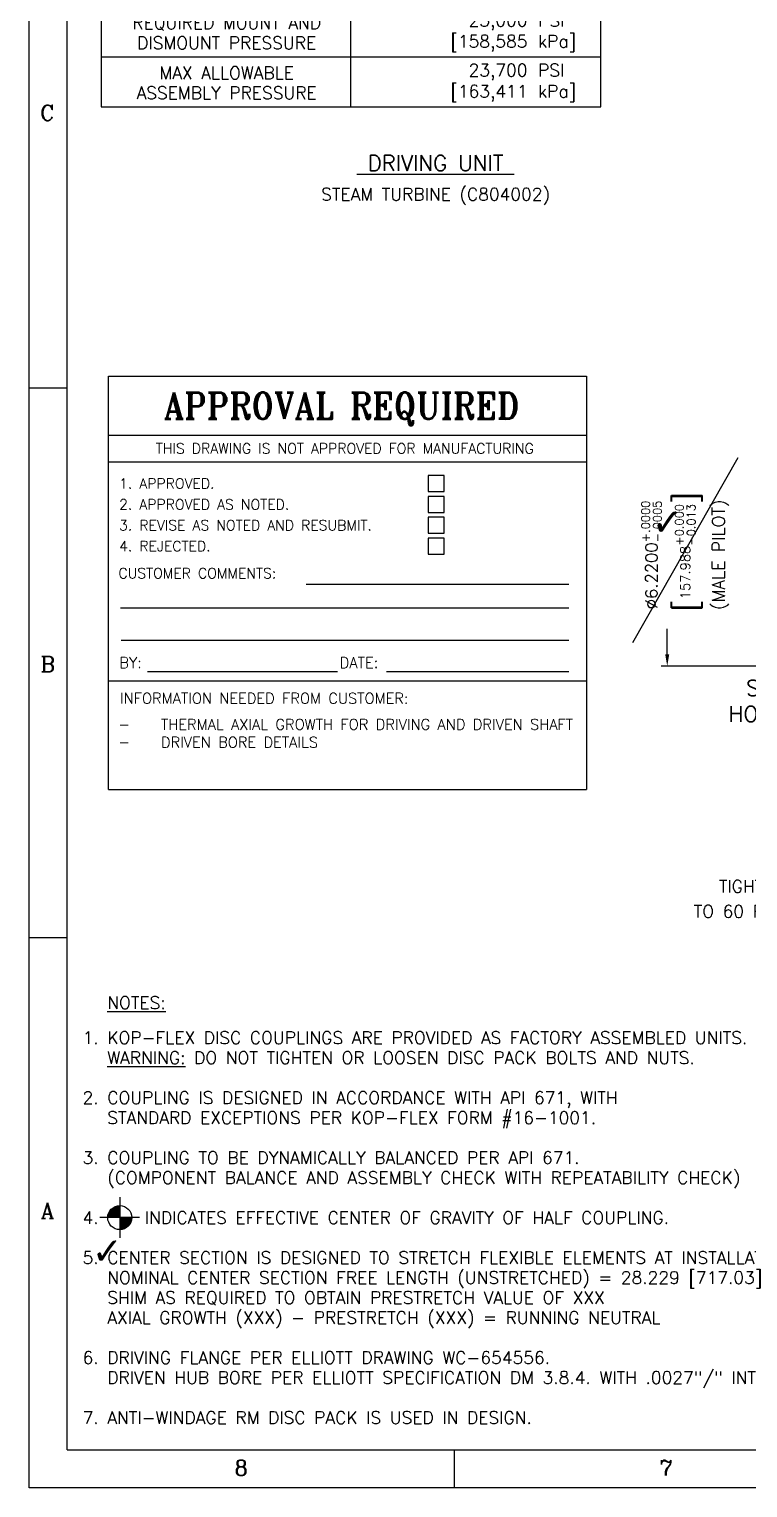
# Model space of a CAD drawing. Header units: inches. Extents: x 0 to 61.2, y 0 to 39.6.
# Drawn here: x 0 to 12.93, y 0 to 26.26 of the extents above; entities that cross this region are included whole.
import ezdxf
from ezdxf.enums import TextEntityAlignment as Align

# ---------------------------------------------------------------- set-up
doc = ezdxf.new("R2010")
doc.units = ezdxf.units.IN
doc.header["$LTSCALE"] = 0.54
doc.header["$MEASUREMENT"] = 0
for name, color, linetype in [('BORDER', 5, 'Continuous'), ('DIM', 1, 'Continuous'), ('DIM_QC_PASS', 3, 'Continuous'), ('OBJ', 2, 'Continuous'), ('TEXT', 2, 'Continuous'), ('XHATCH', 3, 'Continuous')]:
    doc.layers.add(name, color=color, linetype=linetype)
doc.styles.add('ROMANC', font='romanc', dxfattribs={"height": 0.1563})
doc.styles.add('ROMANS', font='romans')
doc.styles.add('ROMANT', font='romant', dxfattribs={"height": 0.25})
doc.styles.get("Standard").update_dxf_attribs({"font": 'romans.shx'})
doc.dimstyles.new('Standard$0', dxfattribs={"dimtxt": 0.156, "dimasz": 0.156, "dimexe": 0.0625, "dimexo": 0.0625, "dimgap": 0.09, "dimtad": 0, "dimdec": 3, "dimzin": 4, "dimdsep": 46, "dimtxsty": 'ROMANS', "dimcen": 0, "dimclrd": 1, "dimclre": 1, "dimclrt": 2, "dimazin": 1, "dimtfac": 0.8, "dimtdec": 3, "dimtofl": 0, "dimtmove": 0, "dimatfit": 3, "dimfxl": 1, "dimtolj": 1, "dimtzin": 4, "dimlwd": -1, "dimlwe": -1, "dimarcsym": 0})

# ---------------------------------------------------------------- blocks, each defined once
blk = doc.blocks.new('KF')
at = {"layer": 'BORDER', "color": 5, "linetype": 'Continuous', "extrusion": (0, 1, 0)}
for p, q in [((0, 0), (0, 22)), ((0.38, 0.38), (0.38, 21.62)), ((0.38, 11), (0, 11)), ((0.38, 5.5), (0, 5.5)), ((4.25, 0), (4.25, 0.38)), ((34, 0), (0, 0))]:
    blk.add_line(p, q, dxfattribs=at)
at = {"layer": 'BORDER'}
blk.add_line((0.38, 0.38), (33.62, 0.38), dxfattribs=at)
at = {"color": 2, "style": 'ROMANS'}
blk.add_attdef('CUSTOMER', text='', height=0.225, dxfattribs=at).set_placement((28.347, 3.948), align=Align.MIDDLE_LEFT)
for tag, height, p in [('SCALE', 0.12, (24.058, 1.547)), ('CPLG', 0.156, (31.665, 1.5)), ('DWG_NO', 0.225, (31.392, 1.063))]:
    blk.add_attdef(tag, text='', height=height, dxfattribs=at).set_placement(p, align=Align.MIDDLE)
for tag, height, p in [('PG', 0.1, (32.66, 0.988)), ('OF', 0.1, (32.979, 0.988)), ('R', 0.125, (33.34, 1.011))]:
    blk.add_attdef(tag, text='', height=height, dxfattribs=at).set_placement(p, align=Align.MIDDLE_CENTER)
blk.add_attdef('COPY_YEAR', (22.98, 0.716), '', height=0.055, dxfattribs=at)
at = {"layer": 'BORDER', "color": 2, "linetype": 'Continuous', "style": 'ROMANC'}
for s, p in [('C', (0.11, 13.674)), ('B', (0.112, 8.16)), ('A', (0.117, 2.693)), ('8', (2.05, 0.122)), ('7', (6.3, 0.122))]:
    blk.add_text(s, height=0.156, dxfattribs=at).set_placement(p)
at = {"layer": 'BORDER', "style": 'ROMANS', "flags": 1}
for tag, p in [('REMARK', (34.127, 2.157)), ('DRVN_EQP', (34.127, 1.722)), ('DRVN_BR', (34.126, 1.266)), ('FEA1', (34.126, 1.061)), ('FEA2', (34.125, 0.875)), ('CP', (34.125, 0.7))]:
    blk.add_attdef(tag, p, '', height=0.1, dxfattribs=at)
for tag, p in [('DRV_EQP', (34.129, 1.973)), ('DRV_BR', (34.127, 1.517))]:
    blk.add_attdef(tag, text='', height=0.1, dxfattribs=at).set_placement(p, align=Align.MIDDLE_LEFT)
blk = doc.blocks.new('*D40')
at = {"layer": 'Defpoints', "color": 0, "transparency": 16777216}
for p in [(18.27, 21.011), (11.477, 14.791), (18.27, 14.791)]:
    blk.add_point(p, dxfattribs=at)
at = {"layer": 'DIM', "color": 1, "transparency": 16777216}
for p, q in [((11.477, 15.007), (11.477, 15.465)), ((18.162, 14.791), (11.369, 14.791))]:
    blk.add_line(p, q, dxfattribs=at)
blk.add_solid([(11.441, 15.007), (11.513, 15.007), (11.477, 14.791)], dxfattribs=at)
at = {"layer": 'DIM', "color": 2, "transparency": 16777216, "char_height": 0.216, "attachment_point": 5, "rotation": 90, "style": 'ROMANS'}
for s, insert in [('\\A1;\\H0.8x; {\\o\\l\\H0.36288;[}157.988{\\H0.1512;\\S+0.000^ -0.013;}{\\o\\l\\H0.36288;]}', (11.862, 16.796)), ('\\A1;%%c6.2200{\\H0.1512;\\S+.0000^ -.0005;}', (11.193, 16.796))]:
    blk.add_mtext(s, dxfattribs=dict(at, insert=insert))
blk = doc.blocks.new('d-STORQ1')
at = {"layer": 'BORDER'}
for p, q in [((0, 0), (0, -2)), ((0, 0), (4.994, 0)), ((4.994, -2), (4.994, 0)), ((0, -0.25), (4.994, -0.25)), ((2.494, -2), (2.494, -0.25)), ((0, -0.5), (4.994, -0.5)), ((0, -1), (4.994, -1)), ((0, -1.5), (4.994, -1.5)), ((0, -2), (4.994, -2))]:
    blk.add_line(p, q, dxfattribs=at)
at = {"layer": 'OBJ', "style": 'ROMANS'}
for s, p in [('IN-LB', (4.365, -0.635)), ('N-m]', (4.365, -0.846)), ('PSI', (4.365, -1.135)), ('kPa]', (4.365, -1.346)), ('PSI', (4.365, -1.635)), ('kPa]', (4.365, -1.846))]:
    blk.add_text(s, height=0.125, dxfattribs=at).set_placement(p, align=Align.MIDDLE_LEFT)
for s, p in [('TORQUE CAPACITY', (1.253, -0.662)), ('(BASED ON MU = 0.15)', (1.253, -0.862)), ('REQUIRED MOUNT AND', (1.253, -1.162)), ('DISMOUNT PRESSURE', (1.253, -1.362)), ('MAX ALLOWABLE', (1.253, -1.662)), ('ASSEMBLY PRESSURE', (1.253, -1.862))]:
    blk.add_text(s, height=0.125, dxfattribs=at).set_placement(p, align=Align.MIDDLE_CENTER)
at = {"layer": 'TEXT', "style": 'ROMANS'}
for p in [(2.486, -0.125), (3.797, -0.375)]:
    blk.add_attdef('XXX', text='', height=0.125, dxfattribs=at).set_placement(p, align=Align.MIDDLE_CENTER)
for tag, p in [('XXXXXXXXXXXXX', (4.26, -0.635)), ('XXXXXXXXXXXXX', (4.26, -0.846)), ('XXX', (4.26, -1.135)), ('XXXXXX', (4.26, -1.346)), ('XXX', (4.26, -1.635)), ('XXXXXX', (4.26, -1.846))]:
    blk.add_attdef(tag, text='', height=0.125, dxfattribs=at).set_placement(p, align=Align.MIDDLE_RIGHT)

msp = doc.modelspace()

# ---------------------------------------------------------------- linework, layer by layer
at = {"layer": 'DIM', "color": 1}
for p, q in [((1.629, 5.23132), (1.629, 4.50353)), ((1.98661, 4.86396), (1.27139, 4.86396))]:
    msp.add_line(p, q, dxfattribs=at)
at = {"layer": 'DIM', "color": 1, "const_width": 0.216}
for points in [[(1.629, 4.97196, 0.41421356), (1.521, 4.86396, 1)], [(1.629, 4.75596, 0.41421356), (1.737, 4.86396, 1)]]:
    msp.add_lwpolyline(points, format="xyb", dxfattribs=at)
at = {"layer": 'DIM', "color": 1}
msp.add_circle((1.629, 4.86396), 0.216, dxfattribs=at)
at = {"layer": 'TEXT'}
for p, q in [((1.42422, 20.01192), (10.02584, 20.01192)), ((1.42422, 12.57365), (1.42422, 20.01192)), ((10.02584, 20.01192), (10.02584, 12.57365)), ((1.42422, 18.9511), (10.02584, 18.9511)), ((1.42422, 18.4745), (10.02584, 18.4745)), ((9.70459, 16.26214), (4.97969, 16.26214)), ((9.70459, 15.83808), (1.63968, 15.83808)), ((9.70459, 15.25672), (1.65168, 15.25672)), ((1.42422, 14.52772), (10.02584, 14.52772)), ((2.1306, 14.69537), (5.54561, 14.69537)), ((6.42949, 14.69537), (9.70459, 14.69537)), ((1.42422, 12.57365), (10.02584, 12.57365))]:
    msp.add_line(p, q, dxfattribs=at)
for points in [[(7.17741, 17.93678), (7.46687, 17.93678), (7.46687, 18.22624), (7.17741, 18.22624)], [(7.17741, 17.56107), (7.46687, 17.56107), (7.46687, 17.85052), (7.17741, 17.85052)], [(7.17741, 17.18535), (7.46687, 17.18535), (7.46687, 17.4748), (7.17741, 17.4748)], [(7.17741, 16.80929), (7.46687, 16.80929), (7.46687, 17.09875), (7.17741, 17.09875)]]:
    msp.add_lwpolyline(points, close=True, dxfattribs=at)
at = {"layer": 'XHATCH'}
msp.add_line((10.85692, 15.22107), (12.75068, 18.55), dxfattribs=at)

# ---------------------------------------------------------------- block references
at = {"layer": 'BORDER', "xscale": 1.8, "yscale": 1.8, "zscale": 1.8}
msp.add_blockref('KF', (0, 0), dxfattribs=at)
at = {"layer": 'BORDER'}
ref = msp.add_blockref('d-STORQ1', (1.296, 28.46556), dxfattribs=dict(at, xscale=1.8, yscale=1.8, zscale=1.8))
ref.add_attrib('XXX', 'HUB/SHAFT INFORMATION', dxfattribs={"layer": 'TEXT', "height": 0.225, "style": 'ROMANS'}).set_placement((5.77028, 28.24056), align=Align.MIDDLE_CENTER)
ref.add_attrib('XXX', 'DRIVEN', dxfattribs={"layer": 'TEXT', "height": 0.225, "style": 'ROMANS'}).set_placement((8.1308, 27.79056), align=Align.MIDDLE_CENTER)
ref.add_attrib('XXXXXXXXXXXXX', '327,600', dxfattribs={"layer": 'TEXT', "height": 0.225, "style": 'ROMANS'}).set_placement((8.96391, 27.32297), align=Align.MIDDLE_RIGHT)
ref.add_attrib('XXX', '23,000', dxfattribs={"layer": 'TEXT', "height": 0.225, "style": 'ROMANS'}).set_placement((8.96391, 26.42297), align=Align.MIDDLE_RIGHT)
ref.add_attrib('XXX', '23,700', dxfattribs={"layer": 'TEXT', "height": 0.225, "style": 'ROMANS'}).set_placement((8.96391, 25.52297), align=Align.MIDDLE_RIGHT)
ref.add_attrib('XXXXXXXXXXXXX', '[37,012', dxfattribs={"layer": 'TEXT', "height": 0.225, "style": 'ROMANS'}).set_placement((8.96391, 26.94272), align=Align.MIDDLE_RIGHT)
ref.add_attrib('XXXXXX', '[158,585', dxfattribs={"layer": 'TEXT', "height": 0.225, "style": 'ROMANS'}).set_placement((8.96391, 26.04272), align=Align.MIDDLE_RIGHT)
ref.add_attrib('XXXXXX', '[163,411', dxfattribs={"layer": 'TEXT', "height": 0.225, "style": 'ROMANS'}).set_placement((8.96391, 25.14272), align=Align.MIDDLE_RIGHT)

# ---------------------------------------------------------------- texts
at = {"layer": 'DIM_QC_PASS', "color": 3, "char_height": 0.5, "width": 9.2, "attachment_point": 8}
for insert in [(11.47742, 17.14622), (1.404, 4.02146)]:
    msp.add_mtext('{\\fArial|b1|i0;✓}', dxfattribs=dict(at, insert=insert))
at = {"layer": 'TEXT', "style": 'ROMANS'}
for s, height, p in [('%%u DRIVING UNIT %%u', 0.2808, (7.31, 23.85)), ('STEAM TURBINE (C804002)', 0.225, (7.31, 23.2884)), ('THIS DRAWING IS NOT APPROVED FOR MANUFACTURING', 0.1844905, (5.67677, 18.7128)), ('TIGHTEN FASTENERS', 0.225, (13.91378, 10.82854)), ('TO 60 FT-LB (LUBED)', 0.225, (13.65005, 10.37854))]:
    msp.add_text(s, height=height, dxfattribs=at).set_placement(p, align=Align.MIDDLE_CENTER)
at = {"layer": 'TEXT', "style": 'ROMANT', "width": 0.9}
msp.add_text('APPROVAL REQUIRED', height=0.4766004, dxfattribs=at).set_placement((5.61737, 19.48151), align=Align.MIDDLE_CENTER)
at = {"layer": 'TEXT', "style": 'ROMANS'}
for s, height, p in [('1. APPROVED.', 0.1844905, (1.61741, 18.08151)), ('2. APPROVED AS NOTED.', 0.1844905, (1.61741, 17.70579)), ('3. REVISE AS NOTED AND RESUBMIT.', 0.1844905, (1.61741, 17.33008)), ('4. REJECTED.', 0.1844905, (1.61741, 16.95402)), ('CUSTOMER COMMENTS:', 0.1844905, (1.60532, 16.4656)), ('BY:', 0.192178, (1.6217, 14.85602)), ('DATE:', 0.192178, (5.58578, 14.85602)), ('INFORMATION NEEDED FROM CUSTOMER:', 0.1921776, (1.6337, 14.21456)), ('%%uNOTES:%%u', 0.225, (1.404, 8.73396)), ('KOP-FLEX DISC COUPLINGS ARE PROVIDED AS FACTORY ASSEMBLED UNITS.', 0.225, (1.404, 8.10396)), ('%%uWARNING:%%u DO NOT TIGHTEN OR LOOSEN DISC PACK BOLTS AND NUTS.', 0.225, (1.404, 7.74396)), ('COUPLING IS DESIGNED IN ACCORDANCE WITH API 671, WITH', 0.225, (1.404, 7.02396)), ('STANDARD EXCEPTIONS PER KOP-FLEX FORM #16-1001.', 0.225, (1.404, 6.66396)), ('COUPLING TO BE DYNAMICALLY BALANCED PER API 671.', 0.225, (1.404, 5.94396)), ('(COMPONENT BALANCE AND ASSEMBLY CHECK WITH REPEATABILITY CHECK)', 0.225, (1.404, 5.58396)), ('INDICATES EFFECTIVE CENTER OF GRAVITY OF HALF COUPLING.', 0.225, (2.079, 4.86396)), ('CENTER SECTION IS DESIGNED TO STRETCH FLEXIBLE ELEMENTS AT INSTALLATION.', 0.225, (1.404, 4.14396)), ('NOMINAL CENTER SECTION FREE LENGTH (UNSTRETCHED) = 28.229 [717.03]', 0.225, (1.404, 3.78396)), ('SHIM AS REQUIRED TO OBTAIN PRESTRETCH VALUE OF XXX', 0.225, (1.404, 3.42396)), ('AXIAL GROWTH (XXX) - PRESTRETCH (XXX) = RUNNING NEUTRAL', 0.225, (1.404, 3.06396)), ('DRIVING FLANGE PER ELLIOTT DRAWING WC-654556.', 0.225, (1.404, 2.34396)), ('DRIVEN HUB BORE PER ELLIOTT SPECIFICATION DM 3.8.4. WITH .0027"/" INTERFERENCE RATE.', 0.225, (1.404, 1.98396)), ('ANTI-WINDAGE RM DISC PACK IS USED IN DESIGN.', 0.225, (1.404, 1.26396))]:
    msp.add_text(s, height=height, dxfattribs=at).set_placement(p, align=Align.MIDDLE_LEFT)
for s, p in [('1. ', (1.404, 8.10396)), ('2. ', (1.404, 7.02396)), ('3. ', (1.404, 5.94396)), ('4. ', (1.404, 4.86396)), ('5. ', (1.404, 4.14396)), ('6. ', (1.404, 2.34396)), ('7. ', (1.404, 1.26396))]:
    msp.add_text(s, height=0.225, dxfattribs=at).set_placement(p, align=Align.MIDDLE_RIGHT)
at = {"layer": 'TEXT', "color": 2, "insert": (12.28658, 15.80691), "char_height": 0.225, "attachment_point": 1, "rotation": 90, "style": 'ROMANS'}
msp.add_mtext('(MALE PILOT)', dxfattribs=at)
at = {"layer": 'TEXT', "color": 2, "insert": (15.16902, 13.79071, 0.93915), "char_height": 0.2808, "width": 6.378792, "attachment_point": 9, "style": 'ROMANS'}
msp.add_mtext('\\A1;SEE FLANGE \\PHOLE DETAILS', dxfattribs=at)
at = {"layer": 'TEXT', "insert": (1.60086, 13.84001), "char_height": 0.1922, "attachment_point": 1, "style": 'ROMANS'}
msp.add_mtext_dynamic_manual_height_columns('-^ITHERMAL AXIAL GROWTH FOR DRIVING AND DRIVEN SHAFT\\P-^IDRIVEN BORE DETAILS', width=8.9233016, gutter_width=1.125, heights=[0], dxfattribs=at)

# ---------------------------------------------------------------- dimensions: what is measured, and where the dimension line sits
at = {"layer": 'DIM'}
dim = msp.add_linear_dim(base=(11.47742, 14.79141), p1=(18.27036, 21.01141), p2=(18.27036, 14.79141), angle=90, text='<>[]', dimstyle='Standard$0', override={"dimscale": 1.8, "dimtxt": 0.12, "dimasz": 0.12, "dimexe": 0.06, "dimexo": 0.06, "dimgap": 0.06, "dimdec": 4, "dimpost": '%%c<>\\X\\H0.8x;', "dimcen": 0.06, "dimse1": 1, "dimsd1": 1, "dimadec": 4, "dimtol": 1, "dimtm": 0.0005, "dimtfac": 0.7, "dimtdec": 4}, dxfattribs=at)
dim.commit()
dim.dimension.update_dxf_attribs({"geometry": '*D40', "text_midpoint": (11.47742, 16.79622), "dimtype": 160})

doc.saveas('drawing.dxf')
